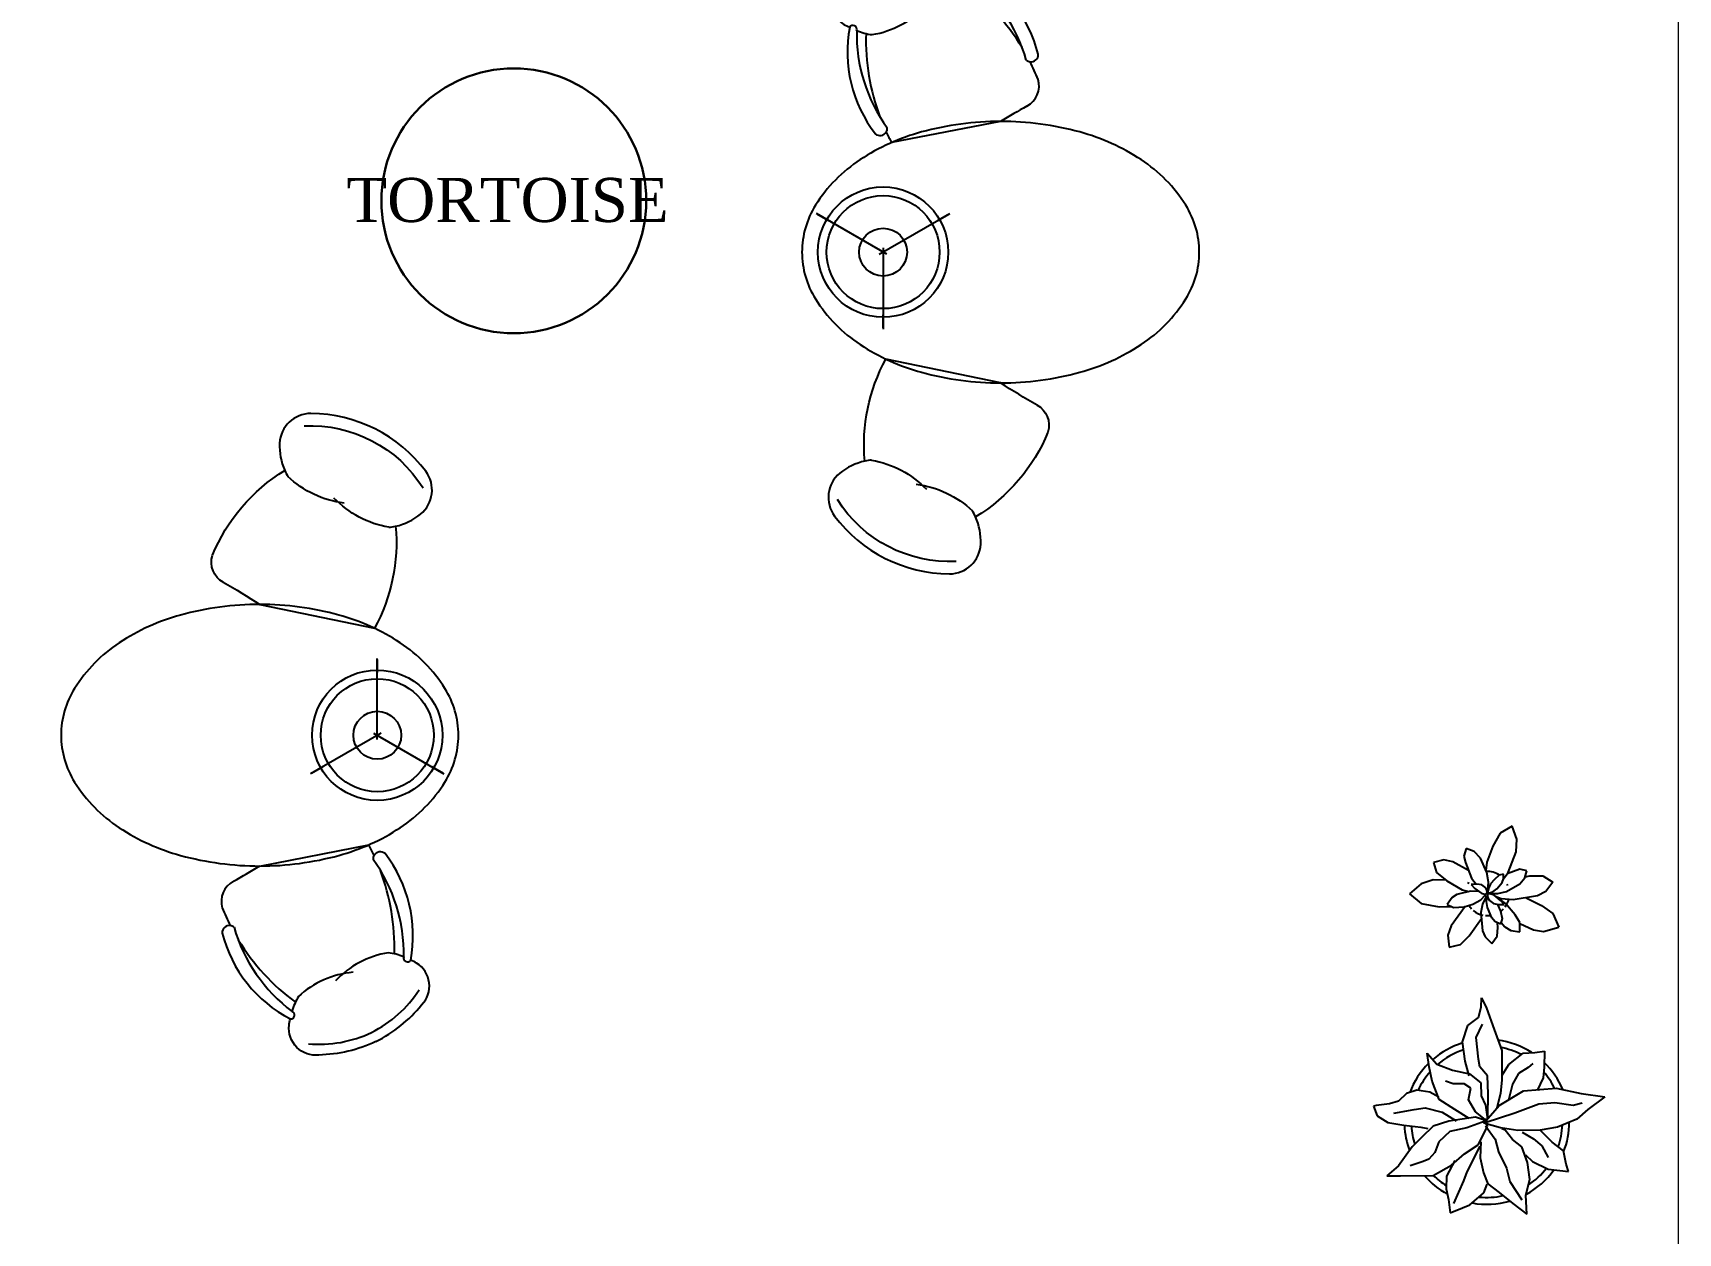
# Model space of a CAD drawing. Header units: inches. Extents: x 327481 to 195042051, y -335014 to 44773228.
# Drawn here: x 366612.2 to 366761.3, y -329254.6 to -329145.9 of the extents above; entities that cross this region are included whole.
import ezdxf

# ---------------------------------------------------------------- set-up
doc = ezdxf.new("R2010")
doc.units = ezdxf.units.IN
doc.header["$MEASUREMENT"] = 0
for name, color, linetype in [('CAY', 94, 'Continuous'), ('IFF-FURN-DETAIL', 250, 'Continuous'), ('PATHWAY', 19, 'Continuous'), ('WATER BODY', 140, 'Continuous')]:
    doc.layers.add(name, color=color, linetype=linetype)
doc.layers.add('furniture', color=251, linetype='Continuous', lineweight=13)
doc.layers.add('TEXT', color=7, linetype='Continuous', lineweight=0)
doc.styles.add('ATT', font='romans.shx')
doc.styles.get("Standard").update_dxf_attribs({"font": 'times.ttf', "height": 12})

# ---------------------------------------------------------------- blocks, each defined once
blk = doc.blocks.new('12PPLT12')
at = {"color": 0, "linetype": 'ByBlock'}
for p, q in [((-0.0344, 0.6941), (-0.0316, 0.7514)), ((-0.0316, 0.7514), (-0.0021, 0.6891)), ((-0.1155, 0.5834), (-0.0505, 0.6319)), ((-0.0505, 0.6319), (-0.0344, 0.6941)), ((-0.0021, 0.6891), (0.044, 0.559)), ((-0.1483, 0.4856), (-0.1155, 0.5834)), ((-0.0643, 0.5101), (-0.0261, 0.5913)), ((-0.0505, 0.38), (-0.0643, 0.5101)), ((0.044, 0.559), (0.0902, 0.4316)), ((-0.3489, 0.3338), (-0.3623, 0.415)), ((-0.3623, 0.415), (-0.3028, 0.35)), ((-0.1321, 0.3666), (-0.1483, 0.4856)), ((0.0902, 0.4316), (0.0902, 0.3393)), ((0.1335, 0.3472), (0.2202, 0.415)), ((0.2202, 0.415), (0.2908, 0.4206)), ((0.2908, 0.4206), (0.3503, 0.4289)), ((0.3503, 0.4289), (0.3475, 0.331)), ((-0.3323, 0.2471), (-0.3489, 0.3338)), ((-0.3028, 0.35), (-0.2078, 0.3121)), ((-0.2078, 0.3121), (-0.1049, 0.2904)), ((-0.1077, 0.2794), (-0.1321, 0.3666)), ((-0.0427, 0.3338), (-0.0505, 0.38)), ((0.0035, 0.2794), (-0.0427, 0.3338)), ((0.0902, 0.3393), (0.0902, 0.2526)), ((0.0929, 0.2821), (0.1335, 0.3472)), ((0.2502, 0.3283), (0.193, 0.2932)), ((0.2797, 0.3527), (0.2502, 0.3283)), ((0.3475, 0.331), (0.3424, 0.266)), ((-0.2889, 0.1359), (-0.3323, 0.2471)), ((-0.205, 0.2309), (-0.2511, 0.2471)), ((-0.1372, 0.2309), (-0.205, 0.2309)), ((-0.0966, 0.2037), (-0.1372, 0.2309)), ((-0.1104, 0.1331), (-0.0966, 0.2037)), ((-0.1049, 0.2904), (-0.0371, 0.236)), ((-0.0371, 0.236), (-0.0344, 0.1576)), ((0.009, 0.1686), (0.0035, 0.2794)), ((0.0902, 0.2526), (0.0823, 0.1737)), ((0.1552, 0.2282), (0.1307, 0.1303)), ((0.193, 0.2932), (0.1552, 0.2282)), ((0.223, 0.1876), (0.4208, 0.2037)), ((0.3424, 0.266), (0.3042, 0.1903)), ((0.4208, 0.2037), (0.5726, 0.171)), ((-0.5901, 0.1087), (-0.6712, 0.0981)), ((-0.5357, 0.1253), (-0.5901, 0.1087)), ((-0.4868, 0.171), (-0.5357, 0.1253)), ((-0.4245, 0.1926), (-0.4868, 0.171)), ((-0.3461, 0.1793), (-0.4245, 0.1926)), ((-0.2917, 0.1493), (-0.3461, 0.1793)), ((-0.1944, 0.0736), (-0.2889, 0.1359)), ((-0.0694, 0.0602), (-0.1104, 0.1331)), ((-0.0344, 0.1576), (-0.0071, 0.1008)), ((-0.0071, 0.1008), (0.0035, 0.0169)), ((0.0062, 0.0275), (0.009, 0.1686)), ((0.0823, 0.1737), (0.0606, 0.0819)), ((0.074, 0.0981), (0.223, 0.1876)), ((0.169, 0.0547), (0.3152, 0.1087)), ((0.3152, 0.1087), (0.4125, 0.117)), ((0.4125, 0.117), (0.5237, 0.1008)), ((0.5237, 0.1008), (0.5781, 0.1142)), ((0.5726, 0.171), (0.716, 0.152)), ((0.716, 0.152), (0.6131, 0.0736)), ((-0.6712, 0.0981), (-0.6874, 0.0953)), ((-0.6874, 0.0953), (-0.6657, 0.0358)), ((-0.6657, 0.0358), (-0.6007, -0.0048)), ((-0.5629, 0.0519), (-0.4407, 0.0736)), ((-0.4407, 0.0736), (-0.3733, 0.0842)), ((-0.3733, 0.0842), (-0.27, 0.0575)), ((-0.2294, 0.003), (-0.3244, -0.0265)), ((-0.27, 0.0575), (-0.1861, 0.0058)), ((-0.0694, 0.0275), (-0.2294, 0.003)), ((-0.1077, 0.0192), (-0.1944, 0.0736)), ((-0.0099, 0.003), (-0.1211, -0.0376)), ((-0.0099, 0.0141), (-0.0694, 0.0602)), ((-0.0021, 0.0058), (-0.0694, 0.0275)), ((-0.0182, -0.0076), (0.074, 0.0981)), ((-0.0099, -0.0048), (0.169, 0.0547)), ((0.0035, 0.0169), (-0.0099, 0.0141)), ((0.0035, -0.0293), (-0.0099, 0.003)), ((0.5453, 0.0169), (0.4291, -0.0321)), ((0.6131, 0.0736), (0.5453, 0.0169)), ((-0.6007, -0.0048), (-0.5034, -0.0214)), ((-0.5034, -0.0214), (-0.4001, -0.0321)), ((-0.395, -0.0943), (-0.4517, -0.1515)), ((-0.4001, -0.0321), (-0.3567, -0.0404)), ((-0.3244, -0.0265), (-0.395, -0.0943)), ((-0.2239, -0.0593), (-0.2917, -0.1216)), ((-0.1211, -0.0376), (-0.2239, -0.0593)), ((-0.0533, -0.1405), (0.0035, -0.0293)), ((0.0823, -0.0376), (-0.0182, -0.0076)), ((-0.0071, -0.0242), (0.0496, -0.1054)), ((0.1879, -0.0537), (0.0823, -0.0376)), ((0.1118, -0.051), (0.0902, -0.0431)), ((0.1552, -0.1082), (0.1118, -0.051)), ((0.3231, -0.051), (0.1879, -0.0537)), ((0.2147, -0.062), (0.2825, -0.1026)), ((0.4291, -0.0321), (0.3231, -0.051)), ((0.3964, -0.1243), (0.3258, -0.0537)), ((-0.4517, -0.1515), (-0.5357, -0.2678)), ((-0.3161, -0.1866), (-0.3516, -0.2272)), ((-0.2917, -0.1216), (-0.3161, -0.1866)), ((-0.2133, -0.2627), (-0.1349, -0.1949)), ((-0.1349, -0.1949), (-0.0533, -0.1405)), ((-0.1192, -0.3038), (-0.0399, -0.1479)), ((-0.0371, -0.1216), (-0.0399, -0.2194)), ((0.0496, -0.1054), (0.0713, -0.1811)), ((0.0713, -0.1811), (0.1201, -0.2817)), ((0.2124, -0.1515), (0.1552, -0.1082)), ((0.2474, -0.2461), (0.2124, -0.1515)), ((0.2825, -0.1026), (0.3341, -0.146)), ((0.3341, -0.146), (0.3719, -0.2166)), ((0.4642, -0.176), (0.3964, -0.1243)), ((0.4803, -0.2572), (0.4642, -0.176)), ((-0.5357, -0.2678), (-0.6062, -0.3278)), ((-0.3867, -0.2411), (-0.4651, -0.2678)), ((-0.3516, -0.2272), (-0.3867, -0.2411)), ((-0.3244, -0.325), (-0.2133, -0.2627)), ((-0.193, -0.2355), (-0.2442, -0.3296)), ((-0.0399, -0.2194), (-0.021, -0.3084)), ((0.1201, -0.2817), (0.139, -0.3629)), ((0.2341, -0.2), (0.2774, -0.2411)), ((0.2608, -0.3495), (0.2474, -0.2461)), ((0.2774, -0.2411), (0.3719, -0.2867)), ((0.3719, -0.2867), (0.4942, -0.3006)), ((0.4942, -0.3006), (0.4803, -0.2572)), ((-0.6062, -0.3278), (-0.5223, -0.3278)), ((-0.5223, -0.3278), (-0.3244, -0.325)), ((-0.2442, -0.3296), (-0.247, -0.4062)), ((-0.199, -0.4943), (-0.139, -0.3578)), ((-0.139, -0.3578), (-0.1192, -0.3038)), ((-0.021, -0.3084), (0.0062, -0.3762)), ((-0.0173, -0.4316), (0.0025, -0.3776)), ((0.0062, -0.3762), (0.074, -0.4279)), ((0.139, -0.3629), (0.2124, -0.474)), ((0.2364, -0.4441), (0.2608, -0.3495)), ((-0.247, -0.4062), (-0.2327, -0.4713)), ((-0.2327, -0.4713), (-0.2216, -0.5511)), ((-0.1021, -0.5026), (-0.0173, -0.4316)), ((0.074, -0.4279), (0.158, -0.4957)), ((0.158, -0.4957), (0.2419, -0.5608)), ((0.2419, -0.5608), (0.2364, -0.4441)), ((-0.2216, -0.5511), (-0.1478, -0.5225)), ((-0.1478, -0.5225), (-0.1021, -0.5026))]:
    blk.add_line(p, q, dxfattribs=at)
for radius, start, end in [(0.5, 107.12296, 130.98158), (0.4583, 107.98642, 130.5771), (0.5, 56.95629, 82.29505), (0.4583, 62.68987, 79.53455), (0.5, 134.80206, 159.18037), (0.4583, 138.47558, 155.33471), (0.4583, 26.27612, 41.1349), (0.5, 22.97684, 45.84728), (0.5, 182.50299, 200.45628), (0.4583, 183.26994, 197.40025), (0.4583, 340.65586, 357.50575), (0.5, 338.58618, 359.74423), (0.5, 298.34547, 324.45412), (0.4583, 303.38678, 322.07557), (0.5, 220.66056, 241.33926), (0.4583, 225.08351, 237.50228), (0.5, 259.70378, 286.12808), (0.4583, 264.18858, 282.40281)]:
    blk.add_arc((0, 0), radius, start, end, dxfattribs=at)
at = {"color": 0, "linetype": 'ByBlock', "style": 'ATT'}
for tag, p, flags in [('ITEM', (-1, -3.25), 3), ('ROOM_NUMBER', (-1, -4.5833), 1)]:
    blk.add_attdef(tag, p, '', height=1, dxfattribs=dict(at, flags=flags))
blk = doc.blocks.new('Archi.Space.tree4542')
at = {"layer": 'CAY'}
for p, q in [((179.506, 63.455), (179.245, 62.994)), ((179.939, 63.706), (179.506, 63.455)), ((180.1, 63.243), (179.939, 63.706)), ((178.297, 62.914), (178.215, 62.638)), ((178.578, 62.806), (178.297, 62.914)), ((179.245, 62.994), (179.028, 62.427)), ((180.08, 62.798), (180.1, 63.243)), ((177.496, 62.502), (177.126, 62.415)), ((177.126, 62.415), (177.242, 62.056)), ((177.825, 62.44), (177.496, 62.502)), ((178.378, 62.126), (177.825, 62.44)), ((178.215, 62.638), (178.271, 62.407)), ((178.271, 62.407), (178.482, 61.852)), ((178.802, 62.571), (178.578, 62.806)), ((179.032, 62.056), (178.802, 62.571)), ((179.028, 62.427), (179, 62.127)), ((179.792, 62.059), (180.08, 62.798)), ((177.115, 61.789), (176.691, 61.651)), ((177.571, 61.784), (177.115, 61.789)), ((177.242, 62.056), (177.609, 61.753)), ((177.609, 61.753), (178.152, 61.441)), ((178.482, 61.852), (178.658, 61.638)), ((179.094, 61.714), (179.032, 62.056)), ((179.065, 61.426), (179.094, 61.714)), ((179.301, 61.81), (179.167, 61.649)), ((179.477, 61.962), (179.301, 61.81)), ((179.39, 61.471), (179.578, 61.702)), ((179.631, 61.993), (179.477, 61.962)), ((179.578, 61.702), (179.631, 61.83)), ((179.631, 61.831), (179.792, 62.059)), ((179.631, 61.83), (179.631, 61.993)), ((180.212, 62.171), (179.759, 62.012)), ((180.208, 61.646), (180.391, 61.861)), ((180.466, 62.118), (180.212, 62.171)), ((180.391, 61.861), (180.466, 62.118)), ((180.404, 61.903), (180.567, 61.935)), ((180.567, 61.935), (181.035, 61.935)), ((181.035, 61.935), (181.388, 61.714)), ((181.388, 61.714), (181.133, 61.379)), ((176.691, 61.651), (176.276, 61.295)), ((176.276, 61.295), (176.694, 60.946)), ((177.795, 61.162), (177.615, 60.918)), ((177.96, 61.269), (177.795, 61.162)), ((178.451, 61.388), (177.96, 61.269)), ((178.152, 61.441), (178.389, 61.373)), ((178.738, 61.378), (178.451, 61.388)), ((178.674, 61.639), (178.479, 61.628)), ((178.479, 61.628), (178.609, 61.488)), ((178.536, 60.926), (178.815, 61.081)), ((178.609, 61.488), (178.858, 61.301)), ((178.85, 61.609), (178.674, 61.639)), ((178.763, 61.372), (178.738, 61.378)), ((178.815, 61.081), (178.978, 61.244)), ((178.995, 61.508), (178.85, 61.609)), ((178.858, 61.301), (178.969, 61.282)), ((178.998, 61.177), (178.882, 60.927)), ((179.007, 61.225), (178.965, 61.231)), ((178.969, 61.282), (179.026, 61.302)), ((178.978, 61.244), (178.978, 61.282)), ((179.036, 61.426), (178.995, 61.508)), ((179.065, 61.206), (178.998, 61.177)), ((179.015, 61.184), (179.007, 61.225)), ((179.026, 61.302), (179.036, 61.311)), ((179.026, 61.023), (179.044, 61.197)), ((179.046, 61.34), (179.036, 61.426)), ((179.036, 61.311), (179.046, 61.34)), ((179.038, 61.405), (179.065, 61.426)), ((179.074, 61.282), (179.055, 61.234)), ((179.055, 61.234), (179.074, 61.148)), ((179.103, 61.503), (179.074, 61.359)), ((179.074, 61.359), (179.084, 61.34)), ((179.142, 61.292), (179.074, 61.282)), ((179.074, 61.148), (179.125, 61.057)), ((179.084, 61.34), (179.113, 61.33)), ((179.167, 61.649), (179.103, 61.503)), ((179.113, 61.33), (179.247, 61.369)), ((179.128, 61.335), (179.161, 61.302)), ((179.29, 61.243), (179.142, 61.292)), ((179.161, 61.302), (179.43, 61.302)), ((179.247, 61.369), (179.39, 61.471)), ((179.525, 61.055), (179.29, 61.243)), ((179.545, 61.119), (179.364, 61.183)), ((179.42, 61.148), (179.398, 61.156)), ((179.7, 60.952), (179.42, 61.148)), ((179.43, 61.302), (179.735, 61.38)), ((179.976, 61.074), (179.545, 61.119)), ((179.735, 61.38), (180.208, 61.646)), ((180.846, 61.219), (179.976, 61.074)), ((180.441, 61.152), (180.985, 60.878)), ((181.133, 61.379), (180.846, 61.219)), ((176.694, 60.946), (177.332, 60.834)), ((177.332, 60.834), (177.769, 60.841)), ((177.615, 60.918), (177.847, 60.802)), ((178.26, 60.845), (177.758, 60.155)), ((177.847, 60.802), (178.22, 60.834)), ((178.22, 60.834), (178.536, 60.926)), ((178.882, 60.927), (178.818, 60.623)), ((178.818, 60.623), (178.883, 59.97)), ((179.056, 60.803), (179.026, 61.023)), ((179.214, 60.432), (179.056, 60.803)), ((179.125, 61.057), (179.275, 60.948)), ((179.275, 60.948), (179.449, 60.908)), ((179.411, 60.917), (179.523, 60.68)), ((179.449, 60.908), (179.65, 60.908)), ((179.523, 60.68), (179.581, 60.408)), ((179.65, 60.908), (179.525, 61.055)), ((180.041, 60.543), (179.7, 60.952)), ((180.207, 60.271), (180.041, 60.543)), ((180.985, 60.878), (181.385, 60.595)), ((181.385, 60.595), (181.606, 60.108)), ((177.758, 60.155), (177.645, 59.816)), ((178.408, 59.8), (178.839, 60.411)), ((178.883, 59.97), (178.968, 59.755)), ((179.319, 60.311), (179.214, 60.432)), ((179.526, 60.207), (179.319, 60.311)), ((179.401, 59.785), (179.423, 60.092)), ((179.423, 60.092), (179.412, 60.264)), ((179.581, 60.408), (179.526, 60.207)), ((179.545, 60.276), (179.675, 60.121)), ((179.675, 60.121), (179.886, 59.986)), ((179.886, 59.986), (180.207, 59.938)), ((180.207, 59.938), (180.207, 60.271)), ((180.207, 60.23), (180.702, 60.004)), ((180.702, 60.004), (181.061, 59.954)), ((181.061, 59.954), (181.606, 60.108)), ((177.645, 59.816), (177.692, 59.391)), ((177.692, 59.391), (178.095, 59.487)), ((178.095, 59.487), (178.408, 59.8)), ((178.968, 59.755), (179.209, 59.526)), ((179.209, 59.526), (179.401, 59.785))]:
    blk.add_line(p, q, dxfattribs=at)
for start, end in [(149.2581, 153.75318), (57.15823, 93.20406), (172.43452, 176.92959), (323.02824, 344.4965), (21.26533, 25.7604), (212.14229, 223.57709), (229.81785, 257.66371), (265.28479, 278.74986), (306.65509, 316.41797)]:
    blk.add_arc((179.055, 61.302), 0.787, start, end, dxfattribs=at)
blk = doc.blocks.new('CHAIR6B')
at = {"color": 0, "linetype": 'ByBlock'}
for points in [[(247.2, -597, 0.103931), (406.2, -513.3, 0.481643), (415.6, -384.1, 0.047693), (399.5, -372.4, 0.047693)], [(247.2, -597, -0.103931), (67.6, -604, -0.481643), (-5.1, -496.9, -0.047693), (2.9, -478.7, -0.047693)]]:
    blk.add_lwpolyline(points, format="xyb", dxfattribs=at)
for centre, radius, start, end in [((-582.2, 1553.6), 1659.1, 287.3211, 290.5434), ((-301.4, -196.3), 671.8, 13.8951, 16.9913), ((-67.2, -97.7), 70.6, 107.3211, 185.6167), ((367.4, -49.9), 22.3, 138.1502, 171.2062), ((367.4, -49.9), 22.3, 138.1502, 171.2062), ((-102.1, -254.6), 493.5, 347.8623, 24.9408), ((-102.1, -254.6), 493.5, 347.8623, 24.9408), ((367.4, -49.9), 22.3, 38.7938, 138.1502), ((16.9, -220.5), 411.6, 338.3506, 26.6561), ((-301.4, -196.3), 671.8, 347.3519, 9.618), ((-301.4, -196.3), 671.8, 347.3519, 9.618), ((521.8, 24.3), 671.8, 191.0563, 196.1049), ((-130.5, -183.3), 22.3, 71.8498, 171.2062), ((258.3, -155.9), 411.6, 183.3439, 231.6494), ((-130.5, -183.3), 22.3, 38.7938, 71.8498), ((-130.5, -183.3), 22.3, 38.7938, 71.8498), ((378.4, -125.8), 493.5, 185.0592, 222.1377), ((378.4, -125.8), 493.5, 185.0592, 222.1377), ((521.8, 24.3), 671.8, 200.382, 222.6481), ((521.8, 24.3), 671.8, 200.382, 222.6481), ((327.6, -621.6), 285.2, 88.2937, 125.8184), ((327.6, -621.6), 285.2, 88.2937, 125.8184), ((284.6, -498.3), 169.8, 55.6316, 72.3333), ((284.6, -498.3), 169.8, 55.6316, 72.3333), ((189.8, -658.5), 285.2, 84.1816, 121.7063), ((189.8, -658.5), 285.2, 84.1816, 121.7063), ((391.1, -363.8), 12, 152.8693, 314.4738), ((391.1, -363.8), 12, 152.8693, 314.4738), ((165.4, -530.3), 169.8, 137.6667, 154.3684), ((165.4, -530.3), 169.8, 137.6667, 154.3684), ((5.9, -467), 12, 255.5262, 57.1307), ((5.9, -467), 12, 255.5262, 57.1307)]:
    blk.add_arc(centre, radius, start, end, dxfattribs=at)
at = {"layer": 'IFF-FURN-DETAIL', "linetype": 'ByBlock'}
blk.add_line((0, 0), (341.1, 0), dxfattribs=at)
for centre, start, end in [((136.8, -204.3), 285.7465, 316.0099), ((136.8, -204.3), 285.7465, 316.0099), ((146.3, -201.7), 253.9901, 284.2535), ((146.3, -201.7), 253.9901, 284.2535)]:
    blk.add_arc(centre, 376.9, start, end, dxfattribs=at)
blk = doc.blocks.new('CHAIR5B')
at = {"color": 0, "linetype": 'ByBlock'}
for points in [[(359.6, -319.8, -0.117212), (427, -371.6, -0.402642), (415.9, -503.6, -0.234008), (35, -605.7, -0.402642), (-40.6, -496.9, -0.117212), (-8.1, -418.3, -1.370757)], [(340, -312.3, -0.028473), (359.6, -319.8, -0.402642)], [(340, -312.3, -0.028473), (359.6, -319.8, -0.402642)], [(-8.1, -418.3, -0.028473), (5, -402, -1.370757)], [(-8.1, -418.3, -0.028473), (5, -402, -1.370757)]]:
    blk.add_lwpolyline(points, format="xyb", dxfattribs=at)
for centre, radius, start, end in [((-617.4, 1539.9), 1659.1, 287.3211, 291.8479), ((-163.5, -160.1), 546.9, 343.0248, 17.0205), ((-102.4, -111.3), 70.6, 107.3211, 185.6167), ((365, -18.5), 546.9, 190.511, 226.9752), ((330.8, -620.8), 308.6, 88.2937, 124.3252), ((330.8, -620.8), 308.6, 88.2937, 124.3252), ((167.2, -664.6), 308.6, 85.6748, 121.7063), ((167.2, -664.6), 308.6, 85.6748, 121.7063)]:
    blk.add_arc(centre, radius, start, end, dxfattribs=at)
at = {"layer": 'IFF-FURN-DETAIL', "linetype": 'ByBlock'}
blk.add_line((0, 0), (359.4, 0), dxfattribs=at)
blk.add_arc((124.4, -169.2), 407.9, 255.4832, 316.0099, dxfattribs=at)
blk.add_arc((124.4, -169.2), 407.9, 255.4832, 316.0099, dxfattribs=at)
blk = doc.blocks.new('1X-LAMP1')
at = {"color": 0, "linetype": 'ByBlock'}
for p, q in [((0.033, -0.058), (-0.59, 1.022)), ((0.033, -0.058), (-0.59, 1.022)), ((0.033, 0.058), (-0.59, -1.022)), ((0.033, 0.058), (-0.59, -1.022)), ((-0.067, 0), (1.18, 0)), ((-0.067, 0), (1.18, 0))]:
    blk.add_line(p, q, dxfattribs=at)
at = {"color": 0, "linetype": 'ByBlock', "const_width": 0.0333}
for points in [[(-0.481, 0.833), (-0.582, 1.009)], [(-0.481, 0.833), (-0.582, 1.009)], [(0.962, 0), (1.165, 0)], [(0.962, 0), (1.165, 0)], [(-0.481, -0.833), (-0.582, -1.009)], [(-0.481, -0.833), (-0.582, -1.009)]]:
    blk.add_lwpolyline(points, dxfattribs=at)
at = {"color": 0, "linetype": 'ByBlock'}
blk.add_circle((0, 0), 1, dxfattribs=at)
at = {"layer": 'IFF-FURN-DETAIL', "linetype": 'ByBlock'}
for radius in [0.867, 0.867, 0.367, 0.367]:
    blk.add_circle((0, 0), radius, dxfattribs=at)
blk = doc.blocks.new('EDSK120')
at = {"color": 0, "linetype": 'ByBlock'}
blk.add_lwpolyline([(0, 50, 0.141364), (143.8, 91.5, 0.107153), (283.7, 228.5, 0.079148), (368.7, 416.8, 0.066635), (401.2, 659.6, 0.066635), (368.7, 902.4, 0.079148), (283.7, 1090.7, 0.107153), (143.8, 1227.7, 0.141364), (0, 1269.2, 0.141364), (-143.8, 1227.7, 0.107153), (-283.7, 1090.7, 0.079148), (-368.7, 902.4, 0.066635), (-401.2, 659.6, 0.066635), (-368.7, 416.8, 0.079148), (-283.7, 228.5, 0.107153), (-143.8, 91.5, 0.141364)], format="xyb", close=True, dxfattribs=at)
at = {"color": 0, "linetype": 'ByBlock', "rotation": 281.0075356493825}
blk.add_blockref('CHAIR6B', (-401.2, 659.6), dxfattribs=at)
at = {"color": 0, "linetype": 'ByBlock', "xscale": -1, "rotation": 78.28773605217683}
blk.add_blockref('CHAIR5B', (401.2, 659.6), dxfattribs=at)
at = {"color": 0, "linetype": 'ByBlock', "xscale": 200, "yscale": 200, "zscale": 200}
blk.add_blockref('1X-LAMP1', (0, 298.9), dxfattribs=at)
blk.add_blockref('1X-LAMP1', (0, 298.9), dxfattribs=at)

msp = doc.modelspace()

# ---------------------------------------------------------------- linework, layer by layer
at = {"layer": 'furniture'}
msp.add_lwpolyline([(366508.222, -329316.098), (366508.222, -329020.663), (366761.3, -329020.663), (366761.3, -329316.098)], close=True, dxfattribs=at)
at = {"layer": 'PATHWAY', "lineweight": 0}
msp.add_lwpolyline([(366508.222, -329020.663), (366761.3, -329020.663), (366761.3, -329316.098), (366508.222, -329316.098), (366508.222, -329020.663)], dxfattribs=at)
at = {"layer": 'WATER BODY', "lineweight": 30}
msp.add_circle((366655.813, -329161.098), 12, dxfattribs=at)

# ---------------------------------------------------------------- block references
at = {"xscale": 0.02952755905510296, "yscale": 0.02952755905510296, "zscale": 0.02952755905510296}
for p, rotation in [((366680.445, -329165.745), 270), ((366652.268, -329209.518), 90)]:
    msp.add_blockref('EDSK120', p, dxfattribs=dict(at, rotation=rotation))
at = {"xscale": 2.538641210217016, "yscale": 2.538641210217016, "zscale": 2.538641210217016}
msp.add_blockref('Archi.Space.tree4542', (366289.47, -329379.488), dxfattribs=at)
at = {"layer": 'CAY', "xscale": 14.9469131396474, "yscale": 14.9469131396474, "zscale": 14.9469131396474}
msp.add_blockref('12PPLT12', (366743.97, -329244.54), dxfattribs=at)

# ---------------------------------------------------------------- texts
at = {"layer": 'TEXT', "linetype": 'ByBlock', "lineweight": 30, "insert": (366655.246, -329159.015), "char_height": 4, "width": 357.74515, "attachment_point": 2}
msp.add_mtext('TORTOISE', dxfattribs=at)

doc.saveas('drawing.dxf')
